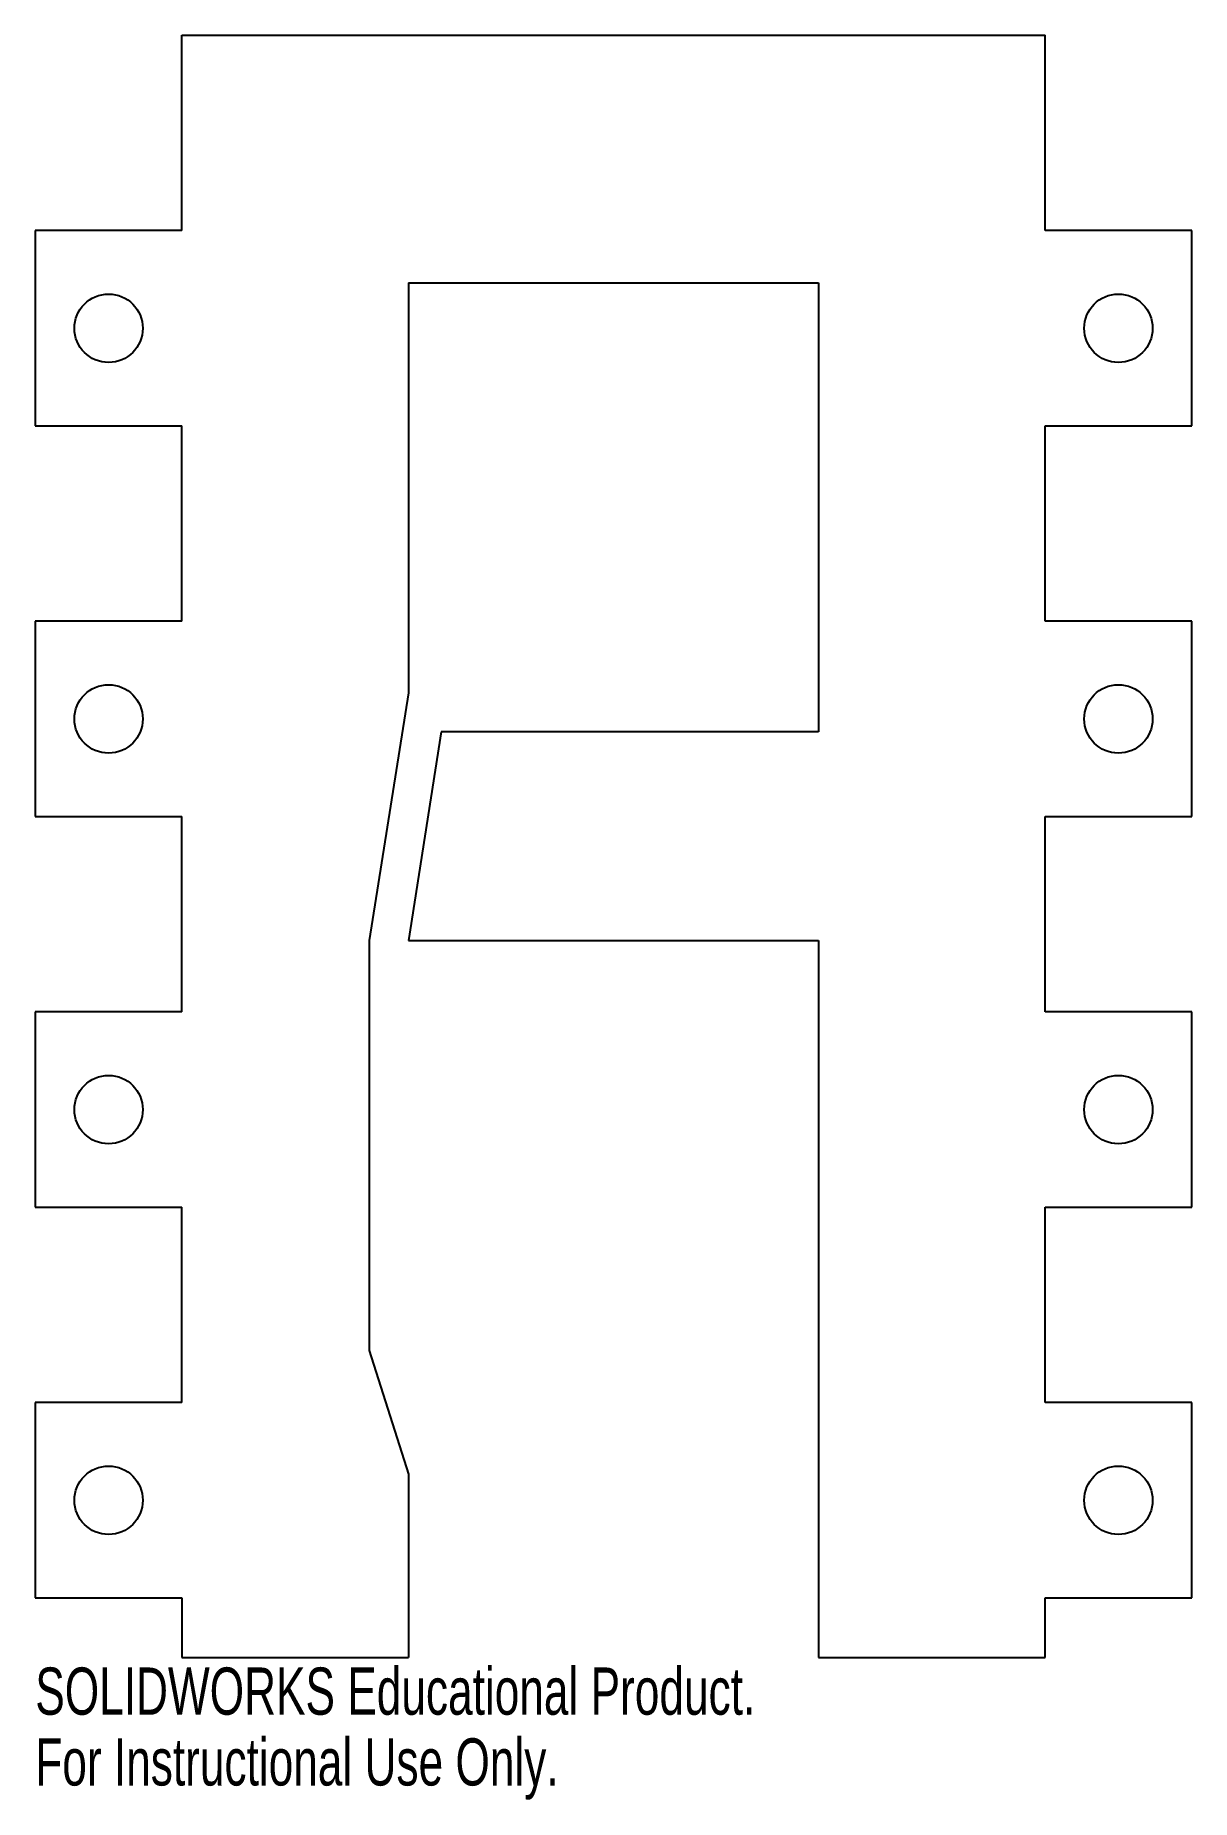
# Model space of a CAD drawing. Header units: millimetres. Extents: x -15 to 103, y -21 to 160.
import ezdxf

# ---------------------------------------------------------------- set-up
doc = ezdxf.new("R2010")
doc.units = ezdxf.units.MM
doc.styles.add('SLDTEXTSTYLE0', font='TXT', dxfattribs={"width": 0.7})

msp = doc.modelspace()

# ---------------------------------------------------------------- linework, layer by layer
at = {"color": 7, "linetype": 'Continuous', "lineweight": 25}
for p, q in [((0, 160), (88.35, 160)), ((0, 140), (0, 160)), ((88.35, 140), (88.35, 160)), ((0, 140), (-15, 140)), ((-15, 140), (-15, 120)), ((103.35, 140), (88.35, 140)), ((103.35, 120), (103.35, 140)), ((23.18, 134.67), (23.18, 92.67)), ((23.18, 134.67), (65.17, 134.67)), ((65.17, 134.67), (65.17, 88.67)), ((-15, 120), (0, 120)), ((0, 100), (0, 120)), ((88.35, 100), (88.35, 120)), ((88.35, 120), (103.35, 120)), ((0, 100), (-15, 100)), ((-15, 100), (-15, 80)), ((103.35, 100), (88.35, 100)), ((103.35, 80), (103.35, 100)), ((23.18, 92.67), (19.18, 67.33)), ((26.54, 88.67), (23.18, 67.33)), ((65.17, 88.67), (26.54, 88.67)), ((-15, 80), (0, 80)), ((0, 60), (0, 80)), ((88.35, 60), (88.35, 80)), ((88.35, 80), (103.35, 80)), ((19.18, 67.33), (19.18, 25.33)), ((23.18, 67.33), (65.17, 67.33)), ((65.17, 67.33), (65.17, -6.1)), ((0, 60), (-15, 60)), ((-15, 60), (-15, 40)), ((103.35, 60), (88.35, 60)), ((103.35, 40), (103.35, 60)), ((-15, 40), (0, 40)), ((0, 20), (0, 40)), ((88.35, 20), (88.35, 40)), ((88.35, 40), (103.35, 40)), ((19.18, 25.33), (23.18, 12.67)), ((0, 20), (-15, 20)), ((-15, 20), (-15, 0)), ((103.35, 20), (88.35, 20)), ((103.35, 0), (103.35, 20)), ((23.18, 12.67), (23.18, -6.1)), ((-15, 0), (0, 0)), ((0, 0), (0, -6.1)), ((88.35, -6.1), (88.35, 0)), ((88.35, 0), (103.35, 0)), ((0, -6.1), (23.18, -6.1)), ((65.17, -6.1), (88.35, -6.1))]:
    msp.add_line(p, q, dxfattribs=at)
for centre in [(-7.5, 130), (95.85, 130), (-7.5, 90), (95.85, 90), (-7.5, 50), (95.85, 50), (-7.5, 10), (95.85, 10)]:
    msp.add_circle(centre, 3.5, dxfattribs=at)

# ---------------------------------------------------------------- texts
at = {"color": 7, "linetype": 'Continuous', "char_height": 4.8336, "attachment_point": 1, "style": 'SLDTEXTSTYLE0'}
for s, insert in [('SOLIDWORKS Educational Product.', (-15, -7.12)), ('For Instructional Use Only.', (-15, -14.37))]:
    msp.add_mtext(s, dxfattribs=dict(at, insert=insert))

doc.saveas('drawing.dxf')
